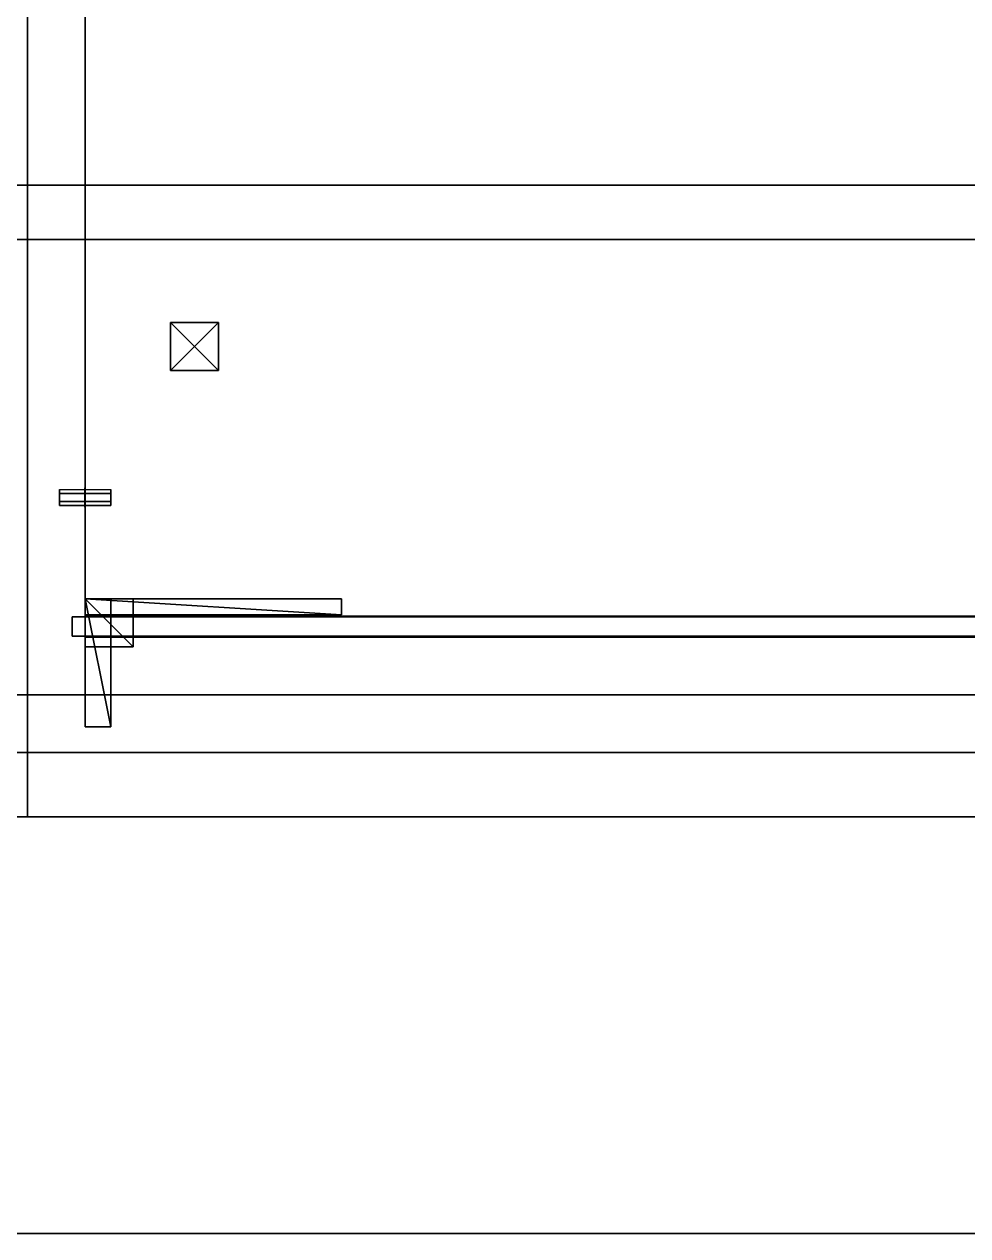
# Model space of a CAD drawing. Extents: x 0 to 7800, y -5130 to 1.
# Drawn here: x 2592.7 to 2887.2, y -2299.7 to -1921.8 of the extents above; entities that cross this region are included whole.
import ezdxf

# ---------------------------------------------------------------- set-up
doc = ezdxf.new("R2010")
doc.units = 0
for name, color, linetype in [('LAYER0', 7, 'CONTINUOUS'), ('LAYER1083', 253, 'CONTINUOUS'), ('LAYER1084', 7, 'CONTINUOUS'), ('LAYER1085', 253, 'CONTINUOUS'), ('LAYER1086', 253, 'CONTINUOUS'), ('LAYER1088', 253, 'CONTINUOUS'), ('LAYER1091', 7, 'CONTINUOUS'), ('LAYER1137', 253, 'CONTINUOUS'), ('LAYER1139', 35, 'CONTINUOUS'), ('LAYER1140', 35, 'CONTINUOUS'), ('LAYER2', 7, 'CONTINUOUS'), ('LAYER321', 253, 'CONTINUOUS'), ('LAYER779', 7, 'CONTINUOUS'), ('LAYER911', 45, 'CONTINUOUS'), ('LAYER913', 7, 'CONTINUOUS'), ('LAYER922', 2, 'CONTINUOUS'), ('LAYER923', 7, 'CONTINUOUS'), ('LAYER924', 253, 'CONTINUOUS'), ('LAYER925', 253, 'CONTINUOUS'), ('LAYER926', 253, 'CONTINUOUS'), ('LAYER927', 253, 'CONTINUOUS'), ('LAYER928', 253, 'CONTINUOUS'), ('LAYER929', 253, 'CONTINUOUS'), ('LAYER930', 7, 'CONTINUOUS'), ('LAYER932', 7, 'CONTINUOUS'), ('LAYER933', 7, 'CONTINUOUS'), ('LAYER934', 7, 'CONTINUOUS'), ('LAYER938', 254, 'CONTINUOUS')]:
    doc.layers.add(name, color=color, linetype=linetype)

msp = doc.modelspace()

# ---------------------------------------------------------------- linework, layer by layer
at = {"layer": 'LAYER0'}
for points, invisible_edges in [([(1025.693, -1555.002, -5), (4030.693, -54.002, -5), (1412.693, -4773.002, -5), (1025.693, -1555.002, -5)], 7), ([(1025.693, -54.002), (1412.693, -4773.002), (4030.693, -54.002), (1025.693, -54.002)], 3), ([(1412.693, -4773.002, -5), (4030.693, -54.002, -5), (1412.693, -5130.002, -5), (1412.693, -4773.002, -5)], 3), ([(1412.693, -5130.002, -5), (4030.693, -54.002, -5), (2602.693, -4730.002, -5), (1412.693, -5130.002, -5)], 7), ([(4030.693, -54.002), (1412.693, -4773.002), (2602.693, -4730.002), (4030.693, -54.002)], 7), ([(2602.693, -4730.002, -5), (4030.693, -54.002, -5), (4030.693, -289.002, -5), (2602.693, -4730.002, -5)], 5), ([(4030.693, -54.002), (2602.693, -4730.002), (4030.693, -289.002), (4030.693, -54.002)], 3), ([(2602.693, -4730.002, -5), (4030.693, -289.002, -5), (4825.692, -4730.002, -5), (2602.693, -4730.002, -5)], 3), ([(4825.692, -4730.002), (4030.693, -289.002), (2602.693, -4730.002), (4825.692, -4730.002)], 3)]:
    msp.add_3dface(points, dxfattribs=dict(at, invisible_edges=invisible_edges))
at = {"layer": 'LAYER1083'}
for points, invisible_edges in [([(3151.695, -1779, 2032), (1975.695, -2169, 2032), (1975.695, -1779, 2032), (3151.695, -1779, 2032)], 1), ([(1975.695, -2169, 2032), (3151.695, -1779, 2032), (3151.695, -1929, 2032), (1975.695, -2169, 2032)], 5), ([(4675.695, -2169, 2057), (1975.695, -1779, 2057), (1975.695, -2169, 2057), (4675.695, -2169, 2057)], 1), ([(1975.695, -1779, 2057), (4675.695, -2169, 2057), (3151.695, -1929, 2057), (1975.695, -1779, 2057)], 7), ([(3151.695, -1779, 2057), (1975.695, -1779, 2057), (3151.695, -1929, 2057), (3151.695, -1779, 2057)], 2), ([(1975.695, -2169, 2032), (3151.695, -1929, 2032), (4675.695, -2169, 2032), (1975.695, -2169, 2032)], 3), ([(4675.695, -2169, 2057), (1975.695, -2169, 2032), (4675.695, -2169, 2032), (4675.695, -2169, 2057)], 1), ([(1975.695, -2169, 2032), (4675.695, -2169, 2057), (1975.695, -2169, 2057), (1975.695, -2169, 2032)], 1)]:
    msp.add_3dface(points, dxfattribs=dict(at, invisible_edges=invisible_edges))
at = {"layer": 'LAYER1084', "invisible_edges": 1}
for points in [[(1971.695, -1972, 2032), (4525.695, -1989, 2032), (4525.695, -1972, 2032), (1971.695, -1972, 2032)], [(4525.695, -1989, 2032), (1971.695, -1972, 2032), (1971.695, -1989, 2032), (4525.695, -1989, 2032)], [(4525.695, -1972, 2027), (1971.695, -1972, 2032), (4525.695, -1972, 2032), (4525.695, -1972, 2027)], [(1971.695, -1972, 2032), (4525.695, -1972, 2027), (1971.695, -1972, 2027), (1971.695, -1972, 2032)], [(1971.695, -1989, 2027), (4525.695, -1972, 2027), (4525.695, -1989, 2027), (1971.695, -1989, 2027)], [(4525.695, -1972, 2027), (1971.695, -1989, 2027), (1971.695, -1972, 2027), (4525.695, -1972, 2027)], [(1971.695, -1989, 2027), (4525.695, -1989, 2032), (1971.695, -1989, 2032), (1971.695, -1989, 2027)], [(4525.695, -1989, 2032), (1971.695, -1989, 2027), (4525.695, -1989, 2027), (4525.695, -1989, 2032)]]:
    msp.add_3dface(points, dxfattribs=at)
at = {"layer": 'LAYER1085', "invisible_edges": 1}
for points in [[(2575.695, -1779, 2057), (2593.695, -2169, 2057), (2575.695, -2169, 2057), (2575.695, -1779, 2057)], [(2593.695, -2169, 2057), (2575.695, -1779, 2057), (2593.695, -1779, 2057), (2593.695, -2169, 2057)], [(2593.695, -1779, 2557), (2575.695, -2169, 2557), (2593.695, -2169, 2557), (2593.695, -1779, 2557)], [(2575.695, -2169, 2557), (2593.695, -1779, 2557), (2575.695, -1779, 2557), (2575.695, -2169, 2557)], [(2593.695, -1779, 2557), (2593.695, -2169, 2057), (2593.695, -1779, 2057), (2593.695, -1779, 2557)], [(2593.695, -2169, 2057), (2593.695, -1779, 2557), (2593.695, -2169, 2557), (2593.695, -2169, 2057)], [(2575.695, -2169, 2557), (2593.695, -2169, 2057), (2593.695, -2169, 2557), (2575.695, -2169, 2557)], [(2593.695, -2169, 2057), (2575.695, -2169, 2557), (2575.695, -2169, 2057), (2593.695, -2169, 2057)]]:
    msp.add_3dface(points, dxfattribs=at)
at = {"layer": 'LAYER1086', "invisible_edges": 1}
for points in [[(2593.695, -1779, 2557), (3133.695, -2169, 2557), (3133.695, -1779, 2557), (2593.695, -1779, 2557)], [(3133.695, -2169, 2557), (2593.695, -1779, 2557), (2593.695, -2169, 2557), (3133.695, -2169, 2557)], [(2593.695, -1779, 2557), (2593.695, -2169, 2539), (2593.695, -2169, 2557), (2593.695, -1779, 2557)], [(2593.695, -2169, 2539), (2593.695, -1779, 2557), (2593.695, -1779, 2539), (2593.695, -2169, 2539)], [(2593.695, -2169, 2539), (3133.695, -1779, 2539), (3133.695, -2169, 2539), (2593.695, -2169, 2539)], [(3133.695, -1779, 2539), (2593.695, -2169, 2539), (2593.695, -1779, 2539), (3133.695, -1779, 2539)], [(2593.695, -2169, 2539), (3133.695, -2169, 2557), (2593.695, -2169, 2557), (2593.695, -2169, 2539)], [(3133.695, -2169, 2557), (2593.695, -2169, 2539), (3133.695, -2169, 2539), (3133.695, -2169, 2557)]]:
    msp.add_3dface(points, dxfattribs=at)
at = {"layer": 'LAYER1088', "invisible_edges": 1}
for points in [[(1992.695, -2131, 2557), (3133.695, -2149, 2557), (1992.695, -2149, 2557), (1992.695, -2131, 2557)], [(3133.695, -2149, 2557), (1992.695, -2131, 2557), (3133.695, -2131, 2557), (3133.695, -2149, 2557)], [(3133.695, -2131, 2657), (1992.695, -2149, 2657), (3133.695, -2149, 2657), (3133.695, -2131, 2657)], [(1992.695, -2149, 2657), (3133.695, -2131, 2657), (1992.695, -2131, 2657), (1992.695, -2149, 2657)], [(1992.695, -2131, 2557), (3133.695, -2131, 2657), (3133.695, -2131, 2557), (1992.695, -2131, 2557)], [(3133.695, -2131, 2657), (1992.695, -2131, 2557), (1992.695, -2131, 2657), (3133.695, -2131, 2657)], [(1992.695, -2149, 2657), (3133.695, -2149, 2557), (3133.695, -2149, 2657), (1992.695, -2149, 2657)], [(3133.695, -2149, 2557), (1992.695, -2149, 2657), (1992.695, -2149, 2557), (3133.695, -2149, 2557)]]:
    msp.add_3dface(points, dxfattribs=at)
at = {"layer": 'LAYER1091', "invisible_edges": 1}
for points in [[(2593.694, -2131.001, 180), (2575.694, -1719.001, 180), (2593.694, -1719.001, 180), (2593.694, -2131.001, 180)], [(2575.694, -1719.001, 180), (2593.694, -2131.001, 180), (2575.694, -2131.001, 180), (2575.694, -1719.001, 180)], [(2575.694, -2131.001, 880), (2593.694, -1719.001, 880), (2575.694, -1719.001, 880), (2575.694, -2131.001, 880)], [(2593.694, -1719.001, 880), (2575.694, -2131.001, 880), (2593.694, -2131.001, 880), (2593.694, -1719.001, 880)], [(2593.694, -1719.001, 880), (2593.694, -2131.001, 180), (2593.694, -1719.001, 180), (2593.694, -1719.001, 880)], [(2593.694, -2131.001, 180), (2593.694, -1719.001, 880), (2593.694, -2131.001, 880), (2593.694, -2131.001, 180)], [(2593.694, -2131.001, 180), (2575.694, -2131.001, 880), (2575.694, -2131.001, 180), (2593.694, -2131.001, 180)], [(2575.694, -2131.001, 880), (2593.694, -2131.001, 180), (2593.694, -2131.001, 880), (2575.694, -2131.001, 880)]]:
    msp.add_3dface(points, dxfattribs=at)
at = {"layer": 'LAYER1137'}
for points in [[(2638.378, -2029.849), (2638.378, -2029.849, 15), (2638.378, -2014.849), (2638.378, -2029.849)], [(2638.378, -2014.849), (2638.378, -2029.849, 15), (2638.378, -2014.849, 15), (2638.378, -2014.849)], [(2638.378, -2014.849), (2638.378, -2014.849, 15), (2653.378, -2014.849), (2638.378, -2014.849)], [(2653.378, -2014.849), (2638.378, -2014.849, 15), (2653.378, -2014.849, 15), (2653.378, -2014.849)], [(2638.378, -2029.849), (2638.378, -2014.849), (2653.378, -2029.849), (2638.378, -2029.849)], [(2653.378, -2029.849), (2638.378, -2014.849), (2653.378, -2014.849), (2653.378, -2029.849)], [(2653.378, -2029.849, 15), (2653.378, -2014.849, 15), (2638.378, -2029.849, 15), (2653.378, -2029.849, 15)], [(2638.378, -2029.849, 15), (2653.378, -2014.849, 15), (2638.378, -2014.849, 15), (2638.378, -2029.849, 15)], [(2653.378, -2029.849), (2653.378, -2014.849), (2653.378, -2029.849, 15), (2653.378, -2029.849)], [(2653.378, -2029.849, 15), (2653.378, -2014.849), (2653.378, -2014.849, 15), (2653.378, -2029.849, 15)], [(2653.378, -2029.849), (2653.378, -2029.849, 15), (2638.378, -2029.849), (2653.378, -2029.849)], [(2638.378, -2029.849), (2653.378, -2029.849, 15), (2638.378, -2029.849, 15), (2638.378, -2029.849)]]:
    msp.add_3dface(points, dxfattribs=at)
at = {"layer": 'LAYER1139', "invisible_edges": 1}
for points in [[(3133.694, -2131.001), (1993.694, -2149.001), (1993.694, -2131.001), (3133.694, -2131.001)], [(1993.694, -2149.001), (3133.694, -2131.001), (3133.694, -2149.001), (1993.694, -2149.001)], [(1993.694, -2131.001, 180), (3133.694, -2131.001), (1993.694, -2131.001), (1993.694, -2131.001, 180)], [(3133.694, -2131.001), (1993.694, -2131.001, 180), (3133.694, -2131.001, 180), (3133.694, -2131.001)], [(3133.694, -2149.001, 180), (1993.694, -2131.001, 180), (1993.694, -2149.001, 180), (3133.694, -2149.001, 180)], [(1993.694, -2131.001, 180), (3133.694, -2149.001, 180), (3133.694, -2131.001, 180), (1993.694, -2131.001, 180)], [(3133.694, -2149.001, 180), (1993.694, -2149.001), (3133.694, -2149.001), (3133.694, -2149.001, 180)], [(1993.694, -2149.001), (3133.694, -2149.001, 180), (1993.694, -2149.001, 180), (1993.694, -2149.001)]]:
    msp.add_3dface(points, dxfattribs=at)
at = {"layer": 'LAYER1140', "invisible_edges": 1}
for points in [[(3151.694, -1699, 880), (1975.694, -2299, 880), (1975.694, -1699, 880), (3151.694, -1699, 880)], [(1975.694, -2299, 880), (3151.694, -1699, 880), (3151.694, -2299, 880), (1975.694, -2299, 880)], [(3151.694, -2299, 930), (1975.694, -1699, 930), (1975.694, -2299, 930), (3151.694, -2299, 930)], [(1975.694, -1699, 930), (3151.694, -2299, 930), (3151.694, -1699, 930), (1975.694, -1699, 930)], [(3151.694, -2299, 930), (1975.694, -2299, 880), (3151.694, -2299, 880), (3151.694, -2299, 930)], [(1975.694, -2299, 880), (3151.694, -2299, 930), (1975.694, -2299, 930), (1975.694, -2299, 880)]]:
    msp.add_3dface(points, dxfattribs=at)
at = {"layer": 'LAYER321', "invisible_edges": 1}
for points in [[(1825.696, -1779, -50), (4525.696, -2169, -50), (4525.696, -1779, -50), (1825.696, -1779, -50)], [(4525.696, -2169, -50), (1825.696, -1779, -50), (1825.696, -2169, -50), (4525.696, -2169, -50)], [(1825.696, -2169, -75), (4525.696, -1779, -75), (4525.696, -2169, -75), (1825.696, -2169, -75)], [(4525.696, -1779, -75), (1825.696, -2169, -75), (1825.696, -1779, -75), (4525.696, -1779, -75)], [(1825.696, -2169, -75), (4525.696, -2169, -50), (1825.696, -2169, -50), (1825.696, -2169, -75)], [(4525.696, -2169, -50), (1825.696, -2169, -75), (4525.696, -2169, -75), (4525.696, -2169, -50)]]:
    msp.add_3dface(points, dxfattribs=at)
at = {"layer": 'LAYER911', "invisible_edges": 1}
for points in [[(1993.694, -2131.001, 880), (3133.694, -2131.001, 180), (1993.694, -2131.001, 180), (1993.694, -2131.001, 880)], [(3133.694, -2131.001, 180), (1993.694, -2131.001, 880), (3133.694, -2131.001, 880), (3133.694, -2131.001, 180)], [(1993.694, -2149.001, 180), (3133.694, -2131.001, 180), (3133.694, -2149.001, 180), (1993.694, -2149.001, 180)], [(3133.694, -2131.001, 180), (1993.694, -2149.001, 180), (1993.694, -2131.001, 180), (3133.694, -2131.001, 180)], [(1993.694, -2131.001, 880), (3133.694, -2149.001, 880), (3133.694, -2131.001, 880), (1993.694, -2131.001, 880)], [(3133.694, -2149.001, 880), (1993.694, -2131.001, 880), (1993.694, -2149.001, 880), (3133.694, -2149.001, 880)], [(3133.694, -2149.001, 880), (1993.694, -2149.001, 180), (3133.694, -2149.001, 180), (3133.694, -2149.001, 880)], [(1993.694, -2149.001, 180), (3133.694, -2149.001, 880), (1993.694, -2149.001, 880), (1993.694, -2149.001, 180)]]:
    msp.add_3dface(points, dxfattribs=at)
at = {"layer": 'LAYER913', "invisible_edges": 1}
for points in [[(2611.694, -2131.001, 180), (2593.694, -1719.001, 180), (2611.694, -1719.001, 180), (2611.694, -2131.001, 180)], [(2593.694, -1719.001, 180), (2611.694, -2131.001, 180), (2593.694, -2131.001, 180), (2593.694, -1719.001, 180)], [(2593.694, -2131.001, 880), (2611.694, -1719.001, 880), (2593.694, -1719.001, 880), (2593.694, -2131.001, 880)], [(2611.694, -1719.001, 880), (2593.694, -2131.001, 880), (2611.694, -2131.001, 880), (2611.694, -1719.001, 880)], [(2593.694, -1719.001, 180), (2593.694, -2131.001, 880), (2593.694, -1719.001, 880), (2593.694, -1719.001, 180)], [(2593.694, -2131.001, 880), (2593.694, -1719.001, 180), (2593.694, -2131.001, 180), (2593.694, -2131.001, 880)], [(2611.694, -2131.001, 180), (2611.694, -1719.001, 880), (2611.694, -2131.001, 880), (2611.694, -2131.001, 180)], [(2611.694, -1719.001, 880), (2611.694, -2131.001, 180), (2611.694, -1719.001, 180), (2611.694, -1719.001, 880)], [(2593.694, -2131.001, 880), (2611.694, -2131.001, 180), (2611.694, -2131.001, 880), (2593.694, -2131.001, 880)], [(2611.694, -2131.001, 180), (2593.694, -2131.001, 880), (2593.694, -2131.001, 180), (2611.694, -2131.001, 180)]]:
    msp.add_3dface(points, dxfattribs=at)
at = {"layer": 'LAYER922'}
for points in [[(2611.694, -2101.001, 850.5), (2691.694, -2106.001, 850.5), (2691.694, -2101.001, 850.5), (2611.694, -2101.001, 850.5)], [(2611.694, -2106.001, 850.5), (2691.694, -2106.001, 850.5), (2611.694, -2101.001, 850.5), (2611.694, -2106.001, 850.5)], [(2611.694, -2101.001, 827.5), (2611.694, -2106.001, 850.5), (2611.694, -2101.001, 850.5), (2611.694, -2101.001, 827.5)], [(2611.694, -2106.001, 827.5), (2611.694, -2106.001, 850.5), (2611.694, -2101.001, 827.5), (2611.694, -2106.001, 827.5)], [(2691.694, -2101.001, 827.5), (2611.694, -2101.001, 850.5), (2691.694, -2101.001, 850.5), (2691.694, -2101.001, 827.5)], [(2611.694, -2101.001, 827.5), (2611.694, -2101.001, 850.5), (2691.694, -2101.001, 827.5), (2611.694, -2101.001, 827.5)], [(2691.694, -2106.001, 827.5), (2611.694, -2101.001, 827.5), (2691.694, -2101.001, 827.5), (2691.694, -2106.001, 827.5)], [(2611.694, -2106.001, 827.5), (2611.694, -2101.001, 827.5), (2691.694, -2106.001, 827.5), (2611.694, -2106.001, 827.5)], [(2691.694, -2101.001, 850.5), (2691.694, -2106.001, 827.5), (2691.694, -2101.001, 827.5), (2691.694, -2101.001, 850.5)], [(2691.694, -2106.001, 850.5), (2691.694, -2106.001, 827.5), (2691.694, -2101.001, 850.5), (2691.694, -2106.001, 850.5)], [(2691.694, -2106.001, 850.5), (2611.694, -2106.001, 827.5), (2691.694, -2106.001, 827.5), (2691.694, -2106.001, 850.5)], [(2611.694, -2106.001, 850.5), (2611.694, -2106.001, 827.5), (2691.694, -2106.001, 850.5), (2611.694, -2106.001, 850.5)]]:
    msp.add_3dface(points, dxfattribs=at)
at = {"layer": 'LAYER923', "invisible_edges": 1}
for points in [[(2611.694, -2101.001, 850.5), (2691.694, -2101.001, 827.5), (2611.694, -2101.001, 827.5), (2611.694, -2101.001, 850.5)], [(2691.694, -2101.001, 827.5), (2611.694, -2101.001, 850.5), (2691.694, -2101.001, 850.5), (2691.694, -2101.001, 827.5)], [(2611.694, -2101.001, 850.5), (2691.694, -2106.001, 850.5), (2691.694, -2101.001, 850.5), (2611.694, -2101.001, 850.5)], [(2691.694, -2106.001, 850.5), (2611.694, -2101.001, 850.5), (2611.694, -2106.001, 850.5), (2691.694, -2106.001, 850.5)], [(2611.694, -2106.001, 827.5), (2691.694, -2101.001, 827.5), (2691.694, -2106.001, 827.5), (2611.694, -2106.001, 827.5)], [(2691.694, -2101.001, 827.5), (2611.694, -2106.001, 827.5), (2611.694, -2101.001, 827.5), (2691.694, -2101.001, 827.5)], [(2611.694, -2106.001, 827.5), (2611.694, -2101.001, 850.5), (2611.694, -2101.001, 827.5), (2611.694, -2106.001, 827.5)], [(2611.694, -2101.001, 850.5), (2611.694, -2106.001, 827.5), (2611.694, -2106.001, 850.5), (2611.694, -2101.001, 850.5)], [(2691.694, -2106.001, 850.5), (2691.694, -2101.001, 827.5), (2691.694, -2101.001, 850.5), (2691.694, -2106.001, 850.5)], [(2691.694, -2101.001, 827.5), (2691.694, -2106.001, 850.5), (2691.694, -2106.001, 827.5), (2691.694, -2101.001, 827.5)], [(2691.694, -2106.001, 850.5), (2611.694, -2106.001, 827.5), (2691.694, -2106.001, 827.5), (2691.694, -2106.001, 850.5)], [(2611.694, -2106.001, 827.5), (2691.694, -2106.001, 850.5), (2611.694, -2106.001, 850.5), (2611.694, -2106.001, 827.5)]]:
    msp.add_3dface(points, dxfattribs=at)
at = {"layer": 'LAYER924'}
for points in [[(2611.694, -2101.001, 850.5), (2626.694, -2116.001, 850.5), (2626.694, -2101.001, 850.5), (2611.694, -2101.001, 850.5)], [(2611.694, -2116.001, 850.5), (2626.694, -2116.001, 850.5), (2611.694, -2101.001, 850.5), (2611.694, -2116.001, 850.5)], [(2611.694, -2101.001, 835.5), (2611.694, -2116.001, 850.5), (2611.694, -2101.001, 850.5), (2611.694, -2101.001, 835.5)], [(2611.694, -2116.001, 835.5), (2611.694, -2116.001, 850.5), (2611.694, -2101.001, 835.5), (2611.694, -2116.001, 835.5)], [(2626.694, -2101.001, 835.5), (2611.694, -2101.001, 850.5), (2626.694, -2101.001, 850.5), (2626.694, -2101.001, 835.5)], [(2611.694, -2101.001, 835.5), (2611.694, -2101.001, 850.5), (2626.694, -2101.001, 835.5), (2611.694, -2101.001, 835.5)], [(2626.694, -2116.001, 835.5), (2611.694, -2101.001, 835.5), (2626.694, -2101.001, 835.5), (2626.694, -2116.001, 835.5)], [(2611.694, -2116.001, 835.5), (2611.694, -2101.001, 835.5), (2626.694, -2116.001, 835.5), (2611.694, -2116.001, 835.5)], [(2626.694, -2101.001, 850.5), (2626.694, -2116.001, 835.5), (2626.694, -2101.001, 835.5), (2626.694, -2101.001, 850.5)], [(2626.694, -2116.001, 850.5), (2626.694, -2116.001, 835.5), (2626.694, -2101.001, 850.5), (2626.694, -2116.001, 850.5)], [(2626.694, -2116.001, 850.5), (2611.694, -2116.001, 835.5), (2626.694, -2116.001, 835.5), (2626.694, -2116.001, 850.5)], [(2611.694, -2116.001, 850.5), (2611.694, -2116.001, 835.5), (2626.694, -2116.001, 850.5), (2611.694, -2116.001, 850.5)]]:
    msp.add_3dface(points, dxfattribs=at)
at = {"layer": 'LAYER925'}
for points in [[(2611.694, -2101.001, 850.5), (2626.694, -2116.001, 850.5), (2626.694, -2101.001, 850.5), (2611.694, -2101.001, 850.5)], [(2611.694, -2116.001, 850.5), (2626.694, -2116.001, 850.5), (2611.694, -2101.001, 850.5), (2611.694, -2116.001, 850.5)], [(2611.694, -2101.001, 835.5), (2611.694, -2116.001, 850.5), (2611.694, -2101.001, 850.5), (2611.694, -2101.001, 835.5)], [(2611.694, -2116.001, 835.5), (2611.694, -2116.001, 850.5), (2611.694, -2101.001, 835.5), (2611.694, -2116.001, 835.5)], [(2626.694, -2101.001, 835.5), (2611.694, -2101.001, 850.5), (2626.694, -2101.001, 850.5), (2626.694, -2101.001, 835.5)], [(2611.694, -2101.001, 835.5), (2611.694, -2101.001, 850.5), (2626.694, -2101.001, 835.5), (2611.694, -2101.001, 835.5)], [(2626.694, -2116.001, 835.5), (2611.694, -2101.001, 835.5), (2626.694, -2101.001, 835.5), (2626.694, -2116.001, 835.5)], [(2611.694, -2116.001, 835.5), (2611.694, -2101.001, 835.5), (2626.694, -2116.001, 835.5), (2611.694, -2116.001, 835.5)], [(2626.694, -2101.001, 850.5), (2626.694, -2116.001, 835.5), (2626.694, -2101.001, 835.5), (2626.694, -2101.001, 850.5)], [(2626.694, -2116.001, 850.5), (2626.694, -2116.001, 835.5), (2626.694, -2101.001, 850.5), (2626.694, -2116.001, 850.5)], [(2626.694, -2116.001, 850.5), (2611.694, -2116.001, 835.5), (2626.694, -2116.001, 835.5), (2626.694, -2116.001, 850.5)], [(2611.694, -2116.001, 850.5), (2611.694, -2116.001, 835.5), (2626.694, -2116.001, 850.5), (2611.694, -2116.001, 850.5)]]:
    msp.add_3dface(points, dxfattribs=at)
at = {"layer": 'LAYER926'}
for points in [[(2611.694, -2101.001, 850.5), (2626.694, -2116.001, 850.5), (2626.694, -2101.001, 850.5), (2611.694, -2101.001, 850.5)], [(2611.694, -2116.001, 850.5), (2626.694, -2116.001, 850.5), (2611.694, -2101.001, 850.5), (2611.694, -2116.001, 850.5)], [(2611.694, -2101.001, 835.5), (2611.694, -2116.001, 850.5), (2611.694, -2101.001, 850.5), (2611.694, -2101.001, 835.5)], [(2611.694, -2116.001, 835.5), (2611.694, -2116.001, 850.5), (2611.694, -2101.001, 835.5), (2611.694, -2116.001, 835.5)], [(2626.694, -2101.001, 835.5), (2611.694, -2101.001, 850.5), (2626.694, -2101.001, 850.5), (2626.694, -2101.001, 835.5)], [(2611.694, -2101.001, 835.5), (2611.694, -2101.001, 850.5), (2626.694, -2101.001, 835.5), (2611.694, -2101.001, 835.5)], [(2626.694, -2116.001, 835.5), (2611.694, -2101.001, 835.5), (2626.694, -2101.001, 835.5), (2626.694, -2116.001, 835.5)], [(2611.694, -2116.001, 835.5), (2611.694, -2101.001, 835.5), (2626.694, -2116.001, 835.5), (2611.694, -2116.001, 835.5)], [(2626.694, -2101.001, 850.5), (2626.694, -2116.001, 835.5), (2626.694, -2101.001, 835.5), (2626.694, -2101.001, 850.5)], [(2626.694, -2116.001, 850.5), (2626.694, -2116.001, 835.5), (2626.694, -2101.001, 850.5), (2626.694, -2116.001, 850.5)], [(2626.694, -2116.001, 850.5), (2611.694, -2116.001, 835.5), (2626.694, -2116.001, 835.5), (2626.694, -2116.001, 850.5)], [(2611.694, -2116.001, 850.5), (2611.694, -2116.001, 835.5), (2626.694, -2116.001, 850.5), (2611.694, -2116.001, 850.5)]]:
    msp.add_3dface(points, dxfattribs=at)
at = {"layer": 'LAYER927'}
for points in [[(2611.694, -2101.001, 850.5), (2626.694, -2116.001, 850.5), (2626.694, -2101.001, 850.5), (2611.694, -2101.001, 850.5)], [(2611.694, -2116.001, 850.5), (2626.694, -2116.001, 850.5), (2611.694, -2101.001, 850.5), (2611.694, -2116.001, 850.5)], [(2611.694, -2101.001, 835.5), (2611.694, -2116.001, 850.5), (2611.694, -2101.001, 850.5), (2611.694, -2101.001, 835.5)], [(2611.694, -2116.001, 835.5), (2611.694, -2116.001, 850.5), (2611.694, -2101.001, 835.5), (2611.694, -2116.001, 835.5)], [(2626.694, -2101.001, 835.5), (2611.694, -2101.001, 850.5), (2626.694, -2101.001, 850.5), (2626.694, -2101.001, 835.5)], [(2611.694, -2101.001, 835.5), (2611.694, -2101.001, 850.5), (2626.694, -2101.001, 835.5), (2611.694, -2101.001, 835.5)], [(2626.694, -2116.001, 835.5), (2611.694, -2101.001, 835.5), (2626.694, -2101.001, 835.5), (2626.694, -2116.001, 835.5)], [(2611.694, -2116.001, 835.5), (2611.694, -2101.001, 835.5), (2626.694, -2116.001, 835.5), (2611.694, -2116.001, 835.5)], [(2626.694, -2101.001, 850.5), (2626.694, -2116.001, 835.5), (2626.694, -2101.001, 835.5), (2626.694, -2101.001, 850.5)], [(2626.694, -2116.001, 850.5), (2626.694, -2116.001, 835.5), (2626.694, -2101.001, 850.5), (2626.694, -2116.001, 850.5)], [(2626.694, -2116.001, 850.5), (2611.694, -2116.001, 835.5), (2626.694, -2116.001, 835.5), (2626.694, -2116.001, 850.5)], [(2611.694, -2116.001, 850.5), (2611.694, -2116.001, 835.5), (2626.694, -2116.001, 850.5), (2611.694, -2116.001, 850.5)]]:
    msp.add_3dface(points, dxfattribs=at)
at = {"layer": 'LAYER928'}
for points in [[(2611.694, -2101.001, 850.5), (2619.694, -2141.001, 850.5), (2619.694, -2101.001, 850.5), (2611.694, -2101.001, 850.5)], [(2611.694, -2141.001, 850.5), (2619.694, -2141.001, 850.5), (2611.694, -2101.001, 850.5), (2611.694, -2141.001, 850.5)], [(2611.694, -2101.001, 842.5), (2611.694, -2141.001, 850.5), (2611.694, -2101.001, 850.5), (2611.694, -2101.001, 842.5)], [(2611.694, -2141.001, 842.5), (2611.694, -2141.001, 850.5), (2611.694, -2101.001, 842.5), (2611.694, -2141.001, 842.5)], [(2619.694, -2101.001, 842.5), (2611.694, -2101.001, 850.5), (2619.694, -2101.001, 850.5), (2619.694, -2101.001, 842.5)], [(2611.694, -2101.001, 842.5), (2611.694, -2101.001, 850.5), (2619.694, -2101.001, 842.5), (2611.694, -2101.001, 842.5)], [(2619.694, -2141.001, 842.5), (2611.694, -2101.001, 842.5), (2619.694, -2101.001, 842.5), (2619.694, -2141.001, 842.5)], [(2611.694, -2141.001, 842.5), (2611.694, -2101.001, 842.5), (2619.694, -2141.001, 842.5), (2611.694, -2141.001, 842.5)], [(2619.694, -2101.001, 850.5), (2619.694, -2141.001, 842.5), (2619.694, -2101.001, 842.5), (2619.694, -2101.001, 850.5)], [(2619.694, -2141.001, 850.5), (2619.694, -2141.001, 842.5), (2619.694, -2101.001, 850.5), (2619.694, -2141.001, 850.5)], [(2619.694, -2141.001, 850.5), (2611.694, -2141.001, 842.5), (2619.694, -2141.001, 842.5), (2619.694, -2141.001, 850.5)], [(2611.694, -2141.001, 850.5), (2611.694, -2141.001, 842.5), (2619.694, -2141.001, 850.5), (2611.694, -2141.001, 850.5)]]:
    msp.add_3dface(points, dxfattribs=at)
at = {"layer": 'LAYER929'}
for points in [[(2611.694, -2101.001, 850.5), (2691.694, -2106.001, 850.5), (2691.694, -2101.001, 850.5), (2611.694, -2101.001, 850.5)], [(2611.694, -2106.001, 850.5), (2691.694, -2106.001, 850.5), (2611.694, -2101.001, 850.5), (2611.694, -2106.001, 850.5)], [(2611.694, -2101.001, 834.5), (2611.694, -2106.001, 850.5), (2611.694, -2101.001, 850.5), (2611.694, -2101.001, 834.5)], [(2611.694, -2106.001, 834.5), (2611.694, -2106.001, 850.5), (2611.694, -2101.001, 834.5), (2611.694, -2106.001, 834.5)], [(2691.694, -2101.001, 834.5), (2611.694, -2101.001, 850.5), (2691.694, -2101.001, 850.5), (2691.694, -2101.001, 834.5)], [(2611.694, -2101.001, 834.5), (2611.694, -2101.001, 850.5), (2691.694, -2101.001, 834.5), (2611.694, -2101.001, 834.5)], [(2691.694, -2106.001, 834.5), (2611.694, -2101.001, 834.5), (2691.694, -2101.001, 834.5), (2691.694, -2106.001, 834.5)], [(2611.694, -2106.001, 834.5), (2611.694, -2101.001, 834.5), (2691.694, -2106.001, 834.5), (2611.694, -2106.001, 834.5)], [(2691.694, -2101.001, 850.5), (2691.694, -2106.001, 834.5), (2691.694, -2101.001, 834.5), (2691.694, -2101.001, 850.5)], [(2691.694, -2106.001, 850.5), (2691.694, -2106.001, 834.5), (2691.694, -2101.001, 850.5), (2691.694, -2106.001, 850.5)], [(2691.694, -2106.001, 850.5), (2611.694, -2106.001, 834.5), (2691.694, -2106.001, 834.5), (2691.694, -2106.001, 850.5)], [(2611.694, -2106.001, 850.5), (2611.694, -2106.001, 834.5), (2691.694, -2106.001, 850.5), (2611.694, -2106.001, 850.5)]]:
    msp.add_3dface(points, dxfattribs=at)
at = {"layer": 'LAYER930', "invisible_edges": 1}
for points in [[(2611.694, -2131.001, 181), (3115.694, -1719.001, 181), (3115.694, -2131.001, 181), (2611.694, -2131.001, 181)], [(3115.694, -1719.001, 181), (2611.694, -2131.001, 181), (2611.694, -1719.001, 181), (3115.694, -1719.001, 181)], [(2611.694, -2131.001, 181), (2611.694, -1719.001, 199), (2611.694, -1719.001, 181), (2611.694, -2131.001, 181)], [(2611.694, -1719.001, 199), (2611.694, -2131.001, 181), (2611.694, -2131.001, 199), (2611.694, -1719.001, 199)], [(2611.694, -1719.001, 199), (3115.694, -2131.001, 199), (3115.694, -1719.001, 199), (2611.694, -1719.001, 199)], [(3115.694, -2131.001, 199), (2611.694, -1719.001, 199), (2611.694, -2131.001, 199), (3115.694, -2131.001, 199)], [(3115.694, -2131.001, 199), (2611.694, -2131.001, 181), (3115.694, -2131.001, 181), (3115.694, -2131.001, 199)], [(2611.694, -2131.001, 181), (3115.694, -2131.001, 199), (2611.694, -2131.001, 199), (2611.694, -2131.001, 181)]]:
    msp.add_3dface(points, dxfattribs=at)
at = {"layer": 'LAYER932', "invisible_edges": 1}
for points in [[(2607.694, -2106.701, 195), (3119.694, -2106.701, 879.5), (3119.694, -2106.701, 195), (2607.694, -2106.701, 195)], [(3119.694, -2106.701, 879.5), (2607.694, -2106.701, 195), (2607.694, -2106.701, 879.5), (3119.694, -2106.701, 879.5)], [(2607.694, -2112.701, 879.5), (3119.694, -2106.701, 879.5), (2607.694, -2106.701, 879.5), (2607.694, -2112.701, 879.5)], [(3119.694, -2106.701, 879.5), (2607.694, -2112.701, 879.5), (3119.694, -2112.701, 879.5), (3119.694, -2106.701, 879.5)], [(2607.694, -2106.701, 195), (2607.694, -2112.701, 879.5), (2607.694, -2106.701, 879.5), (2607.694, -2106.701, 195)], [(2607.694, -2112.701, 879.5), (2607.694, -2106.701, 195), (2607.694, -2112.701, 195), (2607.694, -2112.701, 879.5)], [(3119.694, -2112.701, 195), (2607.694, -2106.701, 195), (3119.694, -2106.701, 195), (3119.694, -2112.701, 195)], [(2607.694, -2106.701, 195), (3119.694, -2112.701, 195), (2607.694, -2112.701, 195), (2607.694, -2106.701, 195)], [(2607.694, -2112.701, 879.5), (3119.694, -2112.701, 195), (3119.694, -2112.701, 879.5), (2607.694, -2112.701, 879.5)], [(3119.694, -2112.701, 195), (2607.694, -2112.701, 879.5), (2607.694, -2112.701, 195), (3119.694, -2112.701, 195)]]:
    msp.add_3dface(points, dxfattribs=at)
at = {"layer": 'LAYER933', "invisible_edges": 1}
for points in [[(2611.694, -2113.001, 760), (3115.694, -2131.001, 760), (2611.694, -2131.001, 760), (2611.694, -2113.001, 760)], [(3115.694, -2131.001, 760), (2611.694, -2113.001, 760), (3115.694, -2113.001, 760), (3115.694, -2131.001, 760)], [(2611.694, -2131.001, 880), (2611.694, -2113.001, 760), (2611.694, -2131.001, 760), (2611.694, -2131.001, 880)], [(2611.694, -2113.001, 760), (2611.694, -2131.001, 880), (2611.694, -2113.001, 880), (2611.694, -2113.001, 760)], [(3115.694, -2113.001, 880), (2611.694, -2131.001, 880), (3115.694, -2131.001, 880), (3115.694, -2113.001, 880)], [(2611.694, -2131.001, 880), (3115.694, -2113.001, 880), (2611.694, -2113.001, 880), (2611.694, -2131.001, 880)], [(2611.694, -2113.001, 760), (3115.694, -2113.001, 880), (3115.694, -2113.001, 760), (2611.694, -2113.001, 760)], [(3115.694, -2113.001, 880), (2611.694, -2113.001, 760), (2611.694, -2113.001, 880), (3115.694, -2113.001, 880)], [(2611.694, -2131.001, 880), (3115.694, -2131.001, 760), (3115.694, -2131.001, 880), (2611.694, -2131.001, 880)], [(3115.694, -2131.001, 760), (2611.694, -2131.001, 880), (2611.694, -2131.001, 760), (3115.694, -2131.001, 760)]]:
    msp.add_3dface(points, dxfattribs=at)
at = {"layer": 'LAYER934', "invisible_edges": 1}
for points in [[(2611.694, -2106.401, 530.5), (3115.694, -1739.001, 530.5), (3115.694, -2106.401, 530.5), (2611.694, -2106.401, 530.5)], [(3115.694, -1739.001, 530.5), (2611.694, -2106.401, 530.5), (2611.694, -1739.001, 530.5), (3115.694, -1739.001, 530.5)], [(2611.694, -2106.401, 530.5), (2611.694, -1739.001, 548.5), (2611.694, -1739.001, 530.5), (2611.694, -2106.401, 530.5)], [(2611.694, -1739.001, 548.5), (2611.694, -2106.401, 530.5), (2611.694, -2106.401, 548.5), (2611.694, -1739.001, 548.5)], [(2611.694, -1739.001, 548.5), (3115.694, -2106.401, 548.5), (3115.694, -1739.001, 548.5), (2611.694, -1739.001, 548.5)], [(3115.694, -2106.401, 548.5), (2611.694, -1739.001, 548.5), (2611.694, -2106.401, 548.5), (3115.694, -2106.401, 548.5)], [(3115.694, -2106.401, 548.5), (2611.694, -2106.401, 530.5), (3115.694, -2106.401, 530.5), (3115.694, -2106.401, 548.5)], [(2611.694, -2106.401, 530.5), (3115.694, -2106.401, 548.5), (2611.694, -2106.401, 548.5), (2611.694, -2106.401, 530.5)]]:
    msp.add_3dface(points, dxfattribs=at)
at = {"layer": 'LAYER938'}
for points in [[(2603.694, -2066.901, 528), (2603.694, -2071.901, 528), (2603.694, -2070.651, 530.165), (2603.694, -2068.151, 530.165)], [(2603.694, -2066.901, 528), (2603.694, -2068.151, 525.8349), (2603.694, -2070.651, 525.8349), (2603.694, -2071.901, 528)], [(2611.644, -2072.401, 528), (2611.644, -2066.401, 528), (2611.644, -2067.901, 530.5981), (2611.644, -2070.901, 530.5981)], [(2611.644, -2072.401, 528), (2611.644, -2066.401, 528), (2611.644, -2067.901, 525.4019), (2611.644, -2070.901, 525.4019)], [(2611.744, -2072.401, 528), (2611.744, -2066.401, 528), (2611.744, -2067.901, 530.5981), (2611.744, -2070.901, 530.5981)], [(2611.744, -2072.401, 528), (2611.744, -2066.401, 528), (2611.744, -2067.901, 525.4019), (2611.744, -2070.901, 525.4019)], [(2619.694, -2066.901, 528), (2619.694, -2071.901, 528), (2619.694, -2070.651, 530.165), (2619.694, -2068.151, 530.165)], [(2619.694, -2066.901, 528), (2619.694, -2068.151, 525.8349), (2619.694, -2070.651, 525.8349), (2619.694, -2071.901, 528)]]:
    msp.add_3dface(points, dxfattribs=at)

# ---------------------------------------------------------------- meshes
at = {"layer": 'LAYER2'}
mesh = msp.add_polymesh((14, 2), dxfattribs=at)
for k, corner in enumerate([(1175.695, -1705, 2657), (-0.0002, -1705, 2657), (1175.695, -204, 2657), (1175.695, -1705, 2657), (3880.695, -204, 2657), (1175.695, -204, 2657), (3880.695, -439, 2657), (3880.695, -204, 2657), (5280.695, -439, 2657), (3880.695, -439, 2657), (5280.695, -149, 2657), (5280.695, -439, 2657), (7049.695, -149, 2657), (5280.695, -149, 2657), (7049.695, -289, 2657), (7049.695, -149, 2657), (7649.695, -289, 2657), (7049.695, -289, 2657), (7649.695, -1684, 2657), (7649.695, -289, 2657), (7049.695, -1684, 2657), (7649.695, -1684, 2657), (7049.695, -1779, 2657), (7049.695, -1684, 2657), (3151.695, -1779, 2657), (7049.695, -1779, 2657), (3151.695, -1929, 2657), (7199.695, -1929, 2657)]):
    mesh.set_mesh_vertex(divmod(k, 2), corner)
at = {"layer": 'LAYER779'}
mesh = msp.add_polymesh((4, 2), dxfattribs=at)
for k, corner in enumerate([(4675.695, -4580, 2657), (4675.695, -1929, 2657), (2452.695, -4580, 2657), (4675.695, -4580, 2657), (2452.695, -5130, 2657), (2452.695, -4580, 2657), (2602.695, -5130, 2657), (2602.695, -4730, 2657)]):
    mesh.set_mesh_vertex(divmod(k, 2), corner)
at = {"layer": 'LAYER938'}
mesh = msp.add_polymesh((2, 6), dxfattribs=dict(at, n_close=True))
for k, corner in enumerate([(2619.694, -2066.901, 528), (2619.694, -2068.151, 530.165), (2619.694, -2070.651, 530.165), (2619.694, -2071.901, 528), (2619.694, -2070.651, 525.8349), (2619.694, -2068.151, 525.8349), (2603.694, -2066.901, 528), (2603.694, -2068.151, 530.165), (2603.694, -2070.651, 530.165), (2603.694, -2071.901, 528), (2603.694, -2070.651, 525.8349), (2603.694, -2068.151, 525.8349)]):
    mesh.set_mesh_vertex(divmod(k, 6), corner)
mesh = msp.add_polymesh((2, 6), dxfattribs=dict(at, n_close=True))
for k, corner in enumerate([(2611.744, -2066.401, 528), (2611.744, -2067.901, 530.5981), (2611.744, -2070.901, 530.5981), (2611.744, -2072.401, 528), (2611.744, -2070.901, 525.4019), (2611.744, -2067.901, 525.4019), (2611.644, -2066.401, 528), (2611.644, -2067.901, 530.5981), (2611.644, -2070.901, 530.5981), (2611.644, -2072.401, 528), (2611.644, -2070.901, 525.4019), (2611.644, -2067.901, 525.4019)]):
    mesh.set_mesh_vertex(divmod(k, 6), corner)

doc.saveas('drawing.dxf')
